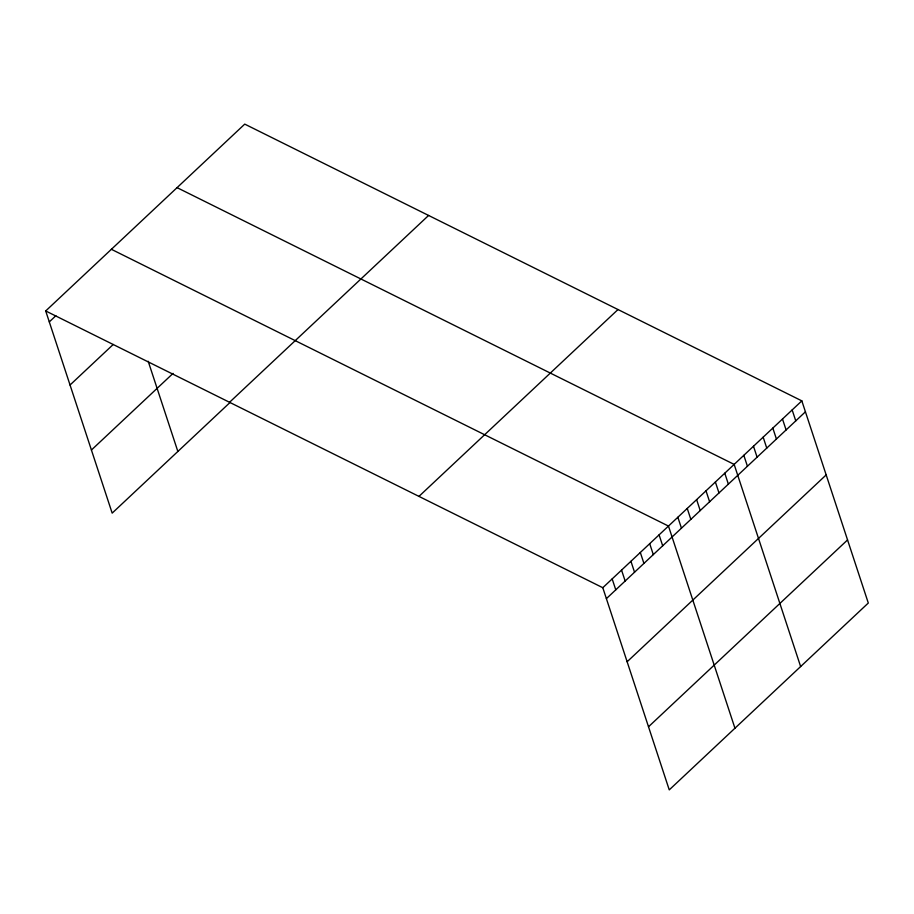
<?xml version="1.0" encoding="UTF-8"?>
<svg xmlns="http://www.w3.org/2000/svg" width="914" height="914" viewBox="0 0 914 914"><rect width="100%" height="100%" fill="white"/><g stroke="black" fill="none" stroke-linecap="round" stroke-linejoin="round"><path stroke-width="1.37" d="M45.7 310.966L244.746 124.121L801.829 400.869L868.3 603.034L669.254 789.879L602.794 587.713L45.7 310.966L112.171 513.131L230.397 402.137M49.299 321.899L55.868 315.73M70.047 385L113.21 344.487M91.423 450.019L173.054 373.392M229.54 402.297L428.586 215.453M418.955 496.393L617.99 309.549M602.794 587.713L801.829 400.869M606.382 598.647L805.428 411.803M627.13 661.759L826.176 474.914M648.506 726.779L847.552 539.934M177.065 187.644L734.159 464.403L800.63 666.557M111.382 249.305L668.477 526.064L734.947 728.218M792.164 409.952L795.763 420.886M782.498 419.023L786.097 429.957M772.833 428.106L776.42 439.028M763.167 437.178L766.755 448.111M753.49 446.249L757.089 457.183M743.825 455.332L747.424 466.254M724.779 473.212L728.367 484.146M715.388 482.021L718.987 492.954M706.008 490.829L709.607 501.763M696.628 499.638L700.215 510.572M687.248 508.447L690.835 519.381M677.857 517.255L681.456 528.189M659.097 534.873L662.684 545.807M649.705 543.681L653.304 554.615M640.326 552.49L643.924 563.424M630.946 561.299L634.533 572.233M621.554 570.108L625.153 581.041M612.174 578.916L615.773 589.838M148.194 361.27L177.853 451.47"/></g></svg>
